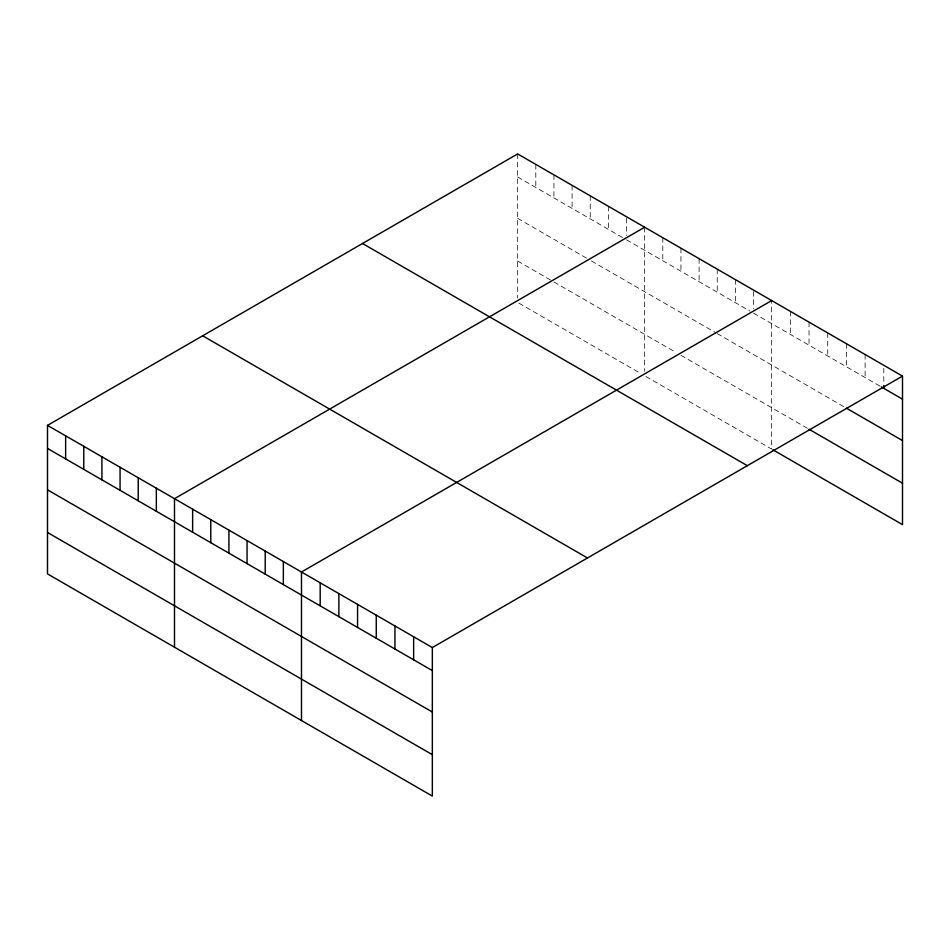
<?xml version="1.0" encoding="UTF-8"?>
<svg xmlns="http://www.w3.org/2000/svg" width="950" height="950" viewBox="0 0 950 950"><rect width="100%" height="100%" fill="white"/><g stroke="black" fill="none" stroke-linecap="round" stroke-linejoin="round"><path stroke-width="0.71" stroke-dasharray="4.75 3.56" d="M517.667 176.973L622.891 237.726M626.525 239.816L749.883 311.042M753.516 313.132L880.068 386.199M517.667 218.381L586.613 258.174M591.446 260.977L716.027 332.892M717.226 333.593L845.179 407.467M517.667 261.036L552.746 281.295M553.957 281.984L676.115 352.509M680.948 355.312L807.797 428.545M518.878 303.145L641.036 373.671M645.869 376.461L771.661 449.089L771.661 300.568M883.809 368.196L883.809 384.037M865.117 354.516L865.117 377.566M846.426 343.734L846.426 366.771M827.735 332.939L827.735 355.989M809.044 322.145L809.044 345.194M790.352 311.351L790.352 334.4M753.516 291.531L753.516 308.809M735.371 279.609L735.371 302.658M717.226 269.135L717.226 292.184M699.093 258.661L699.093 281.711M680.948 248.188L680.948 271.237M662.803 237.714L662.803 260.763M644.658 227.24L644.658 371.331M626.525 218.215L626.525 235.493M608.38 206.292L608.38 229.342M590.235 195.819L590.235 218.868M572.09 185.345L572.09 208.394M553.957 174.871L553.957 197.921M535.812 164.398L535.812 187.447M517.667 153.924L517.667 298.015"/><path stroke-width="1.43" d="M902.5 376.105L432.333 647.556L432.333 796.076L47.5 573.895L47.5 425.374L517.667 153.924L902.5 376.105L902.5 524.626L772.908 449.801M644.658 227.24L174.491 498.691L174.491 647.211M771.661 300.568L301.483 572.007L301.483 720.539M881.315 386.923L902.5 399.154M846.426 408.179L902.5 440.562M809.044 429.258L902.5 483.218M362.508 243.497L747.341 465.678M202.659 335.789L587.492 557.971M47.5 425.374L432.333 647.556M47.5 448.424L432.333 670.605M47.5 489.832L432.333 712.013M47.5 532.487L432.333 754.668M883.809 385.474L883.809 388.36M413.642 636.761L413.642 659.811M394.951 625.967L394.951 649.016M376.259 615.184L376.259 638.222M357.568 604.39L357.568 627.439M338.877 593.596L338.877 616.645M320.186 582.801L320.186 605.851M283.349 561.533L283.349 584.582M265.204 551.059L265.204 574.109M247.059 540.586L247.059 563.635M228.914 530.112L228.914 553.161M210.781 519.638L210.781 542.688M192.636 509.164L192.636 532.214M156.346 488.217L156.346 511.266M138.213 477.743L138.213 500.793M120.068 467.269L120.068 490.319M101.923 456.796L101.923 479.845M83.778 446.322L83.778 469.371M65.645 435.848L65.645 458.897"/></g></svg>
